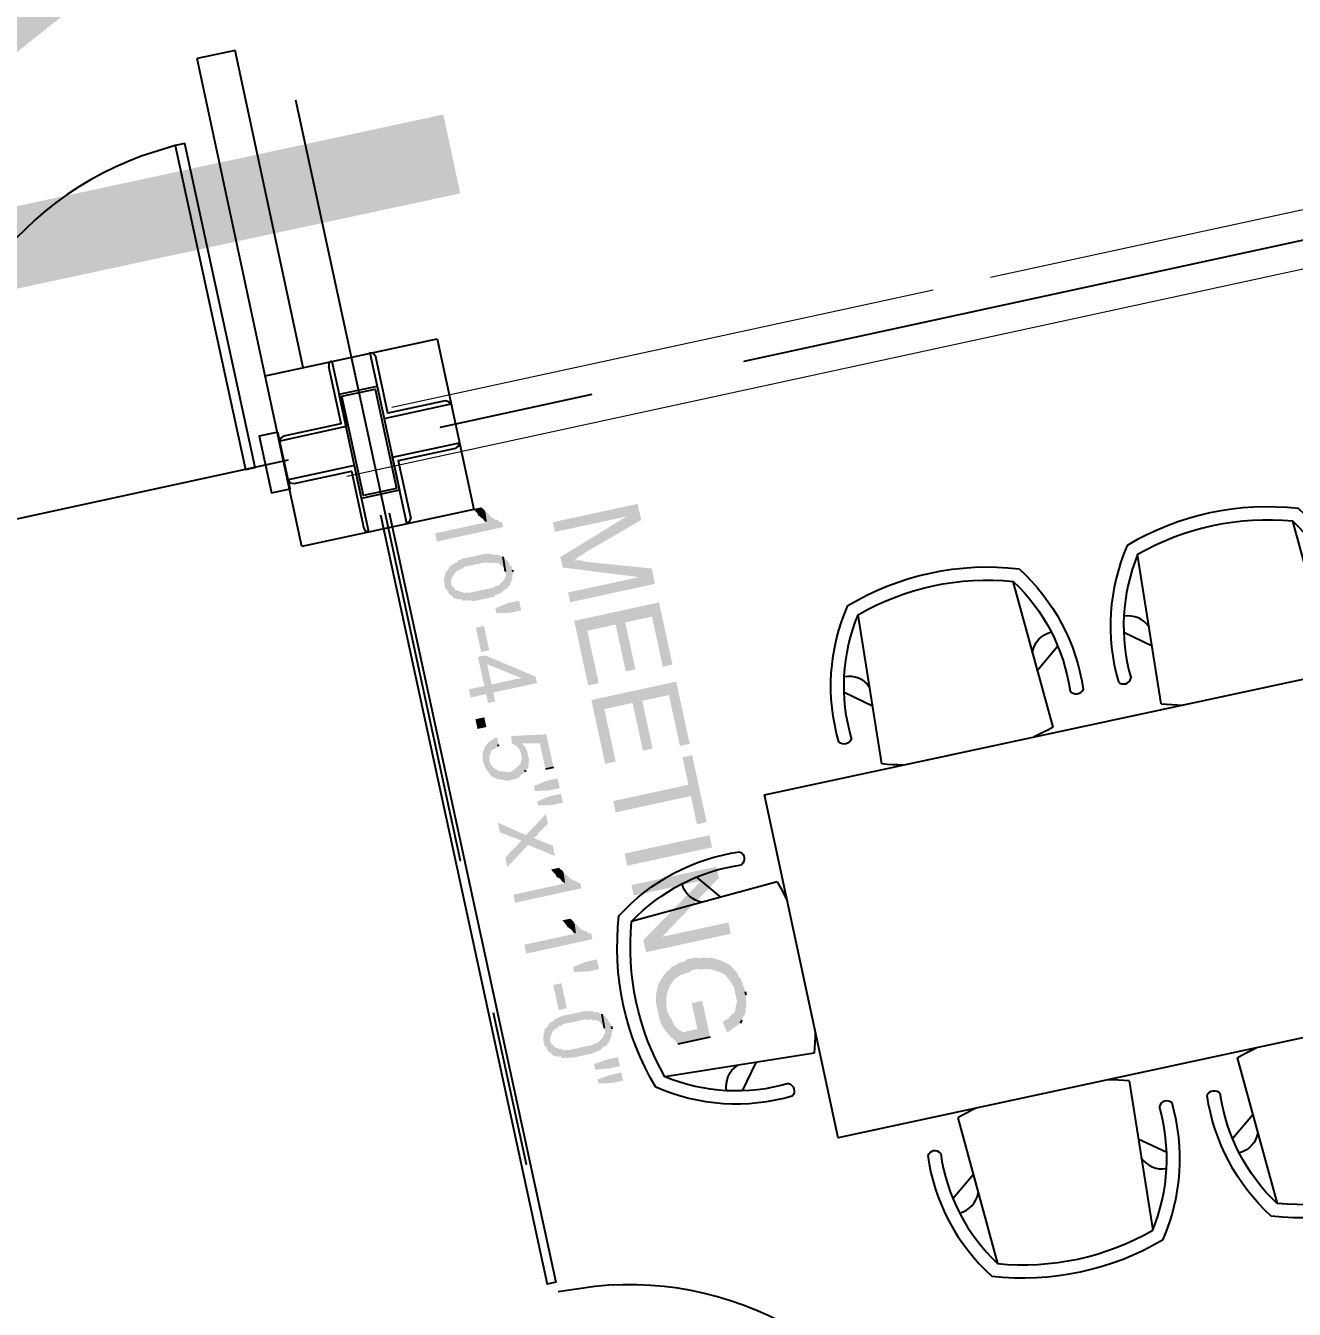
# Model space of a CAD drawing. Header units: inches. Extents: x -48022 to 80112, y -8164 to 5118.
# Drawn here: x 64087.2 to 64217.5, y 607.1 to 738.9 of the extents above; entities that cross this region are included whole.
import ezdxf
from ezdxf.xclip import XClip

# ---------------------------------------------------------------- set-up
doc = ezdxf.new("R2010")
doc.units = ezdxf.units.IN
doc.header["$LTSCALE"] = 10
doc.header["$XCLIPFRAME"] = 0
doc.header["$PDMODE"] = 32
doc.linetypes.add('Amconstr', pattern=[9999, 9999, 0])
for name, color, linetype in [('1_DIM', 1, 'Continuous'), ('1_TEXT', 3, 'Continuous'), ('FURNITURE', 2, 'Continuous'), ('WALL', 4, 'Continuous')]:
    doc.layers.add(name, color=color, linetype=linetype)
doc.styles.add('ARC_IMP 001 1_1', font='ARIALN.TTF', dxfattribs={"height": 0.078125})
doc.styles.get("Standard").update_dxf_attribs({"font": 'sanss___.ttf'})
doc.dimstyles.new('STANDARD_WS', dxfattribs={"dimscale": 180, "dimtxt": 0.18, "dimasz": 0.0625, "dimexe": 0.1875, "dimexo": 0.0625, "dimgap": 0.09375, "dimtad": 0, "dimdec": 0, "dimzin": 3, "dimdsep": 46, "dimlunit": 4, "dimtxsty": 'Standard', "dimblk": 'DOT', "dimcen": 0.09375, "dimadec": 3, "dimazin": 0, "dimtfac": 1, "dimtdec": 0, "dimtofl": 0, "dimtmove": 1, "dimatfit": 3, "dimldrblk": 'CLOSED', "dimfxl": 0, "dimfrac": 2, "dimtolj": 1, "dimtzin": 3, "dimarcsym": 0})

# ---------------------------------------------------------------- blocks, each defined once
blk = doc.blocks.new('SILLA')
at = {"color": 0, "linetype": 'ByBlock'}
for p, q in [((478.6214, 333.3089), (478.6403, 333.653)), ((479.0214, 333.3089), (479.0026, 333.653)), ((478.572, 333.4867), (478.6288, 333.4427)), ((479.0708, 333.4867), (479.0141, 333.4427))]:
    blk.add_line(p, q, dxfattribs=at)
for centre, radius, start, end in [((478.8214, 333.0868), 0.6245, 71.3205, 108.6795), ((478.995, 333.4103), 0.4598, 144.3343, 183.9715), ((478.8214, 333.0868), 0.5945, 72.2576, 107.7424), ((478.6479, 333.4103), 0.4598, 356.0285, 35.6657), ((478.995, 333.4103), 0.4298, 145.6187, 183.9715), ((478.6479, 333.4103), 0.4298, 356.0285, 34.3813), ((478.5782, 333.4652), 0.0569, 21.4004, 88.2071), ((479.0647, 333.4652), 0.0569, 91.7929, 158.5996), ((478.5506, 333.3883), 0.0174, 214.4526, 333.4904), ((479.0922, 333.3883), 0.0174, 206.5096, 325.5474), ((478.8214, 333.9486), 0.6702, 252.6383, 256.821), ((478.8214, 333.9486), 0.6702, 283.179, 287.3617)]:
    blk.add_arc(centre, radius, start, end, dxfattribs=at)
blk = doc.blocks.new('pdf plan')
for points in [[(434.516, 416.923), (434.185, 416.923), (434.185, 415.186), (434.384, 415.186), (434.384, 416.658)], [(434.516, 416.923), (434.384, 416.658), (434.897, 415.186), (435.012, 415.434), (435.012, 415.484), (434.979, 415.517), (434.963, 415.583), (434.946, 415.633), (434.913, 415.699)], [(435.823, 416.923), (435.509, 416.923), (435.095, 415.649), (435.062, 415.599), (435.045, 415.55), (435.029, 415.5), (435.029, 415.451), (435.012, 415.434), (434.897, 415.186), (435.112, 415.186), (435.624, 416.641)], [(435.823, 416.923), (435.624, 416.641), (435.624, 415.186), (435.823, 415.186)], [(437.477, 416.923), (436.203, 416.923), (436.203, 415.186), (437.526, 415.186), (437.526, 415.401), (436.451, 415.401), (436.451, 415.98), (437.411, 415.98), (437.411, 416.178), (436.451, 416.178), (436.451, 416.724), (437.477, 416.724)], [(439.098, 416.923), (437.824, 416.923), (437.824, 415.186), (439.131, 415.186), (439.131, 415.401), (438.056, 415.401), (438.056, 415.98), (439.032, 415.98), (439.032, 416.178), (438.056, 416.178), (438.056, 416.724), (439.098, 416.724)], [(440.702, 416.923), (439.329, 416.923), (439.329, 416.724), (439.892, 416.724), (439.892, 415.186), (440.123, 415.186), (440.123, 416.724), (440.702, 416.724)], [(440.967, 415.186), (441.215, 415.186), (441.215, 416.923), (440.967, 416.923)], [(441.843, 416.923), (441.612, 416.923), (441.612, 415.186), (441.827, 415.186), (441.827, 416.559)], [(441.843, 416.923), (441.827, 416.559), (442.737, 415.186), (442.753, 415.566)], [(442.985, 416.923), (442.753, 416.923), (442.753, 415.566), (442.737, 415.186), (442.985, 415.186)], [(444.175, 416.956), (444.093, 416.956), (444.027, 416.939), (443.977, 416.939), (443.944, 416.923), (443.894, 416.923), (443.861, 416.89), (443.812, 416.89), (443.729, 416.856), (443.712, 416.84), (443.613, 416.79), (443.613, 416.79), (443.601, 416.778), (443.589, 416.765), (443.577, 416.752), (443.565, 416.739), (443.553, 416.726), (443.542, 416.713), (443.531, 416.699), (443.519, 416.685), (443.508, 416.671), (443.498, 416.656), (443.487, 416.642), (443.477, 416.627), (443.466, 416.612), (443.456, 416.596), (443.446, 416.581), (443.437, 416.565), (443.427, 416.549), (443.418, 416.532), (443.409, 416.515), (443.399, 416.498), (443.391, 416.481), (443.382, 416.463), (443.373, 416.445), (443.365, 416.426), (443.365, 416.426), (443.365, 416.393), (443.348, 416.327), (443.332, 416.278), (443.332, 416.195), (443.299, 416.129), (443.299, 415.947), (443.332, 415.897), (443.332, 415.798), (443.348, 415.748), (443.365, 415.715), (443.365, 415.666), (443.382, 415.633), (443.415, 415.583), (443.431, 415.566), (443.448, 415.517), (443.481, 415.484), (443.514, 415.434), (443.53, 415.417), (443.58, 415.368), (443.597, 415.351), (444.192, 415.351), (444.126, 415.351), (444.093, 415.368), (444.093, 415.368), (444.068, 415.37), (444.044, 415.374), (444.019, 415.379), (443.995, 415.384), (443.971, 415.391), (443.948, 415.398), (443.925, 415.406), (443.902, 415.416), (443.88, 415.426), (443.858, 415.437), (443.837, 415.448), (443.816, 415.461), (443.795, 415.474), (443.775, 415.488), (443.756, 415.503), (443.737, 415.519), (443.719, 415.535), (443.702, 415.552), (443.685, 415.569), (443.669, 415.587), (443.654, 415.606), (443.64, 415.625), (443.626, 415.645), (443.613, 415.666), (443.613, 415.666), (443.613, 415.699), (443.597, 415.715), (443.58, 415.748), (443.58, 415.798), (443.564, 415.864), (443.564, 415.947), (443.53, 416.013), (443.53, 416.046), (443.53, 416.046), (443.531, 416.067), (443.531, 416.085), (443.532, 416.1), (443.533, 416.113), (443.534, 416.123), (443.536, 416.131), (443.537, 416.138), (443.539, 416.143), (443.541, 416.147), (443.543, 416.15), (443.545, 416.153), (443.547, 416.156), (443.549, 416.158), (443.551, 416.161), (443.553, 416.165), (443.555, 416.17), (443.557, 416.176), (443.558, 416.183), (443.56, 416.193), (443.561, 416.204), (443.562, 416.218), (443.563, 416.235), (443.563, 416.255), (443.564, 416.278), (443.564, 416.278), (443.597, 416.36), (443.597, 416.41), (443.613, 416.41), (443.646, 416.476), (443.663, 416.493), (443.679, 416.542), (443.745, 416.608), (443.762, 416.641), (443.944, 416.724), (443.977, 416.724), (444.027, 416.757), (444.175, 416.757), (444.721, 416.774), (444.705, 416.79), (444.655, 416.807), (444.622, 416.856), (444.539, 416.89), (444.506, 416.89), (444.473, 416.923), (444.424, 416.923), (444.391, 416.939), (444.324, 416.939), (444.275, 416.956), (444.242, 416.956)], [(444.721, 416.774), (444.175, 416.757), (444.341, 416.757), (444.424, 416.708), (444.49, 416.691), (444.539, 416.658), (444.556, 416.625), (444.589, 416.575), (444.589, 416.559), (444.639, 416.509), (444.639, 416.476), (444.655, 416.426), (444.672, 416.393), (444.887, 416.426), (444.887, 416.476), (444.887, 416.476), (444.883, 416.484), (444.878, 416.493), (444.874, 416.501), (444.87, 416.509), (444.866, 416.518), (444.862, 416.526), (444.858, 416.534), (444.854, 416.543), (444.849, 416.551), (444.845, 416.56), (444.841, 416.569), (444.837, 416.577), (444.833, 416.586), (444.829, 416.595), (444.825, 416.604), (444.821, 416.613), (444.816, 416.623), (444.812, 416.632), (444.808, 416.641), (444.804, 416.651), (444.8, 416.661), (444.796, 416.671), (444.792, 416.681), (444.787, 416.691), (444.787, 416.691), (444.771, 416.724)], [(444.92, 416.079), (444.175, 416.079), (444.175, 415.864), (444.705, 415.864), (444.705, 415.55), (444.672, 415.55), (444.655, 415.517), (444.622, 415.484), (444.572, 415.451), (444.539, 415.434), (444.473, 415.417), (444.424, 415.401), (444.391, 415.401), (444.324, 415.368), (444.275, 415.368), (444.242, 415.351), (443.597, 415.351), (443.646, 415.302), (443.679, 415.285), (443.679, 415.285), (443.702, 415.273), (443.724, 415.262), (443.745, 415.251), (443.767, 415.241), (443.788, 415.232), (443.808, 415.223), (443.829, 415.215), (443.849, 415.207), (443.869, 415.201), (443.889, 415.194), (443.909, 415.189), (443.929, 415.184), (443.95, 415.18), (443.97, 415.176), (443.991, 415.173), (444.011, 415.17), (444.032, 415.168), (444.054, 415.167), (444.076, 415.166), (444.098, 415.165), (444.12, 415.166), (444.144, 415.166), (444.168, 415.168), (444.192, 415.169), (444.192, 415.169), (444.275, 415.169), (444.275, 415.169), (444.296, 415.166), (444.318, 415.164), (444.341, 415.164), (444.365, 415.166), (444.389, 415.168), (444.414, 415.172), (444.439, 415.178), (444.464, 415.184), (444.49, 415.191), (444.515, 415.2), (444.541, 415.209), (444.566, 415.219), (444.591, 415.23), (444.616, 415.241), (444.641, 415.253), (444.664, 415.265), (444.687, 415.278), (444.71, 415.29), (444.731, 415.303), (444.751, 415.316), (444.771, 415.329), (444.789, 415.342), (444.805, 415.355), (444.821, 415.368), (444.821, 415.368), (444.92, 415.417)], [(434.07, 414.194), (433.97, 414.194), (433.954, 414.144), (433.921, 414.127), (433.904, 414.111), (433.888, 414.061), (433.855, 414.045), (433.822, 413.995), (433.805, 413.995), (433.772, 413.979), (433.755, 413.962), (433.706, 413.929), (433.689, 413.912), (433.904, 413.896), (433.904, 412.837), (434.07, 412.837)], [(434.946, 414.194), (434.88, 414.194), (434.83, 414.16), (434.797, 414.16), (434.764, 414.144), (434.731, 414.127), (434.715, 414.111), (434.665, 414.078), (434.649, 414.061), (434.946, 414.045), (435.029, 414.045), (435.062, 414.012), (435.095, 413.995), (435.112, 413.979), (435.145, 413.929), (435.145, 413.912), (435.178, 413.896), (435.178, 413.863), (435.194, 413.846), (435.194, 413.764), (435.211, 413.747), (435.211, 413.548), (435.211, 413.548), (435.211, 413.538), (435.211, 413.528), (435.211, 413.517), (435.211, 413.507), (435.211, 413.497), (435.211, 413.486), (435.211, 413.476), (435.211, 413.466), (435.211, 413.455), (435.211, 413.445), (435.211, 413.435), (435.211, 413.424), (435.211, 413.414), (435.211, 413.404), (435.211, 413.393), (435.211, 413.383), (435.211, 413.373), (435.211, 413.362), (435.211, 413.352), (435.211, 413.342), (435.211, 413.331), (435.211, 413.321), (435.211, 413.311), (435.211, 413.3), (435.211, 413.3), (435.211, 413.251), (435.194, 413.218), (435.194, 413.218), (435.194, 413.204), (435.194, 413.193), (435.194, 413.183), (435.194, 413.174), (435.194, 413.168), (435.194, 413.162), (435.193, 413.157), (435.192, 413.153), (435.192, 413.15), (435.191, 413.148), (435.19, 413.145), (435.188, 413.143), (435.186, 413.141), (435.184, 413.139), (435.182, 413.136), (435.18, 413.133), (435.177, 413.129), (435.173, 413.125), (435.17, 413.119), (435.166, 413.112), (435.161, 413.104), (435.156, 413.094), (435.151, 413.082), (435.145, 413.069), (435.145, 413.069), (435.128, 413.052), (435.112, 413.019), (435.095, 412.986), (435.045, 412.986), (435.029, 412.953), (434.979, 412.937), (434.946, 412.937), (435.26, 412.937), (435.277, 412.986), (435.294, 413.003), (435.294, 413.052), (435.327, 413.085), (435.343, 413.102), (435.343, 413.152), (435.36, 413.185), (435.36, 413.251), (435.393, 413.3), (435.393, 413.3), (435.393, 413.311), (435.393, 413.321), (435.393, 413.332), (435.393, 413.343), (435.393, 413.354), (435.393, 413.365), (435.393, 413.377), (435.393, 413.388), (435.393, 413.4), (435.393, 413.411), (435.393, 413.423), (435.393, 413.435), (435.393, 413.447), (435.393, 413.459), (435.393, 413.471), (435.393, 413.483), (435.393, 413.495), (435.393, 413.507), (435.393, 413.52), (435.393, 413.532), (435.393, 413.544), (435.393, 413.557), (435.393, 413.569), (435.393, 413.582), (435.393, 413.582), (435.393, 413.714), (435.36, 413.764), (435.36, 413.813), (435.343, 413.846), (435.343, 413.896), (435.327, 413.912), (435.294, 413.962), (435.294, 413.995), (435.294, 413.995), (435.28, 414.012), (435.269, 414.027), (435.259, 414.04), (435.25, 414.051), (435.243, 414.06), (435.237, 414.067), (435.232, 414.073), (435.228, 414.078), (435.224, 414.082), (435.221, 414.085), (435.218, 414.088), (435.215, 414.09), (435.212, 414.092), (435.208, 414.094), (435.204, 414.096), (435.199, 414.099), (435.193, 414.103), (435.187, 414.107), (435.178, 414.112), (435.169, 414.118), (435.157, 414.126), (435.144, 414.136), (435.129, 414.147), (435.112, 414.16), (435.112, 414.16), (435.062, 414.16), (435.029, 414.194), (434.979, 414.194)], [(435.624, 413.697), (435.575, 413.962), (435.575, 414.194), (435.773, 414.194), (435.773, 413.962), (435.724, 413.697)], [(437.262, 414.194), (437.13, 414.194), (436.501, 413.3), (436.501, 413.152), (437.096, 413.152), (437.096, 412.837), (437.262, 412.837), (437.262, 413.152), (437.444, 413.152), (437.444, 413.3), (436.683, 413.3), (437.096, 413.912)], [(437.262, 414.194), (437.096, 413.912), (437.096, 413.3), (436.683, 413.3), (437.262, 413.3)], [(439.412, 414.194), (439.214, 414.194), (439.214, 413.962), (439.263, 413.697), (439.362, 413.697), (439.412, 413.962)], [(439.71, 414.194), (439.528, 414.194), (439.528, 413.962), (439.577, 413.697), (439.66, 413.697), (439.71, 413.962)], [(441.463, 414.194), (441.364, 414.194), (441.331, 414.144), (441.314, 414.127), (441.298, 414.111), (441.264, 414.061), (441.248, 414.045), (441.215, 413.995), (441.182, 413.995), (441.165, 413.979), (441.149, 413.962), (441.099, 413.929), (441.083, 413.912), (441.298, 413.896), (441.298, 412.837), (441.463, 412.837)], [(442.505, 414.194), (442.389, 414.194), (442.373, 414.144), (442.356, 414.127), (442.323, 414.111), (442.306, 414.061), (442.29, 414.045), (442.24, 413.995), (442.224, 413.995), (442.207, 413.979), (442.174, 413.962), (442.141, 413.929), (442.125, 413.912), (442.323, 413.896), (442.323, 412.837), (442.505, 412.837)], [(442.968, 413.697), (442.918, 413.962), (442.918, 414.194), (443.117, 414.194), (443.117, 413.962), (443.067, 413.697)], [(444.291, 414.194), (444.242, 414.194), (444.192, 414.16), (444.142, 414.16), (444.126, 414.144), (444.093, 414.127), (444.06, 414.111), (444.027, 414.078), (444.01, 414.061), (444.291, 414.045), (444.391, 414.045), (444.424, 414.012), (444.44, 413.995), (444.473, 413.979), (444.506, 413.929), (444.506, 413.912), (444.539, 413.896), (444.539, 413.863), (444.556, 413.846), (444.556, 413.764), (444.572, 413.747), (444.572, 413.548), (444.572, 413.548), (444.572, 413.538), (444.572, 413.528), (444.572, 413.517), (444.572, 413.507), (444.572, 413.497), (444.572, 413.486), (444.572, 413.476), (444.572, 413.466), (444.572, 413.455), (444.572, 413.445), (444.572, 413.435), (444.572, 413.424), (444.572, 413.414), (444.572, 413.404), (444.572, 413.393), (444.572, 413.383), (444.572, 413.373), (444.572, 413.362), (444.572, 413.352), (444.572, 413.342), (444.572, 413.331), (444.572, 413.321), (444.572, 413.311), (444.572, 413.3), (444.572, 413.3), (444.572, 413.251), (444.556, 413.218), (444.556, 413.218), (444.556, 413.204), (444.556, 413.193), (444.555, 413.183), (444.555, 413.174), (444.554, 413.168), (444.553, 413.162), (444.552, 413.157), (444.55, 413.153), (444.549, 413.15), (444.547, 413.148), (444.545, 413.145), (444.544, 413.143), (444.541, 413.141), (444.539, 413.139), (444.537, 413.136), (444.534, 413.133), (444.531, 413.129), (444.528, 413.125), (444.525, 413.119), (444.521, 413.112), (444.518, 413.104), (444.514, 413.094), (444.51, 413.082), (444.506, 413.069), (444.506, 413.069), (444.49, 413.052), (444.473, 413.019), (444.44, 412.986), (444.407, 412.986), (444.391, 412.953), (444.341, 412.937), (444.291, 412.937), (444.622, 412.937), (444.639, 412.986), (444.655, 413.003), (444.655, 413.052), (444.672, 413.085), (444.705, 413.102), (444.705, 413.152), (444.721, 413.185), (444.721, 413.251), (444.738, 413.3), (444.738, 413.3), (444.738, 413.311), (444.738, 413.321), (444.738, 413.332), (444.738, 413.343), (444.738, 413.354), (444.738, 413.365), (444.738, 413.377), (444.738, 413.388), (444.738, 413.4), (444.738, 413.411), (444.738, 413.423), (444.738, 413.435), (444.738, 413.447), (444.738, 413.459), (444.738, 413.471), (444.738, 413.483), (444.738, 413.495), (444.738, 413.507), (444.738, 413.52), (444.738, 413.532), (444.738, 413.544), (444.738, 413.557), (444.738, 413.569), (444.738, 413.582), (444.738, 413.582), (444.738, 413.714), (444.721, 413.764), (444.721, 413.813), (444.705, 413.846), (444.705, 413.896), (444.672, 413.912), (444.655, 413.962), (444.655, 413.995), (444.655, 413.995), (444.642, 414.012), (444.63, 414.027), (444.62, 414.04), (444.612, 414.051), (444.605, 414.06), (444.599, 414.067), (444.594, 414.073), (444.59, 414.078), (444.586, 414.082), (444.583, 414.085), (444.58, 414.088), (444.577, 414.09), (444.573, 414.092), (444.57, 414.094), (444.566, 414.096), (444.561, 414.099), (444.555, 414.103), (444.548, 414.107), (444.54, 414.112), (444.53, 414.118), (444.519, 414.126), (444.506, 414.136), (444.491, 414.147), (444.473, 414.16), (444.473, 414.16), (444.424, 414.16), (444.391, 414.194), (444.341, 414.194)], [(445.102, 414.194), (444.92, 414.194), (444.92, 413.962), (444.953, 413.697), (445.069, 413.697), (445.102, 413.962)], [(445.399, 414.194), (445.234, 414.194), (445.234, 413.962), (445.267, 413.697), (445.35, 413.697), (445.399, 413.962)], [(433.689, 413.912), (433.656, 413.896), (433.607, 413.863), (433.59, 413.846), (433.59, 413.681), (433.607, 413.697), (433.689, 413.747), (433.706, 413.747), (433.755, 413.764), (433.755, 413.78), (433.805, 413.813), (433.822, 413.83), (433.855, 413.846), (433.888, 413.863), (433.904, 413.896)], [(434.649, 414.061), (434.615, 414.012), (434.599, 413.995), (434.582, 413.962), (434.582, 413.912), (434.566, 413.896), (434.566, 413.863), (434.533, 413.846), (434.533, 413.78), (434.516, 413.747), (434.516, 413.747), (434.516, 413.739), (434.516, 413.73), (434.516, 413.722), (434.516, 413.714), (434.516, 413.706), (434.516, 413.697), (434.516, 413.689), (434.516, 413.681), (434.516, 413.673), (434.516, 413.664), (434.516, 413.656), (434.516, 413.648), (434.516, 413.639), (434.516, 413.631), (434.516, 413.623), (434.516, 413.615), (434.516, 413.606), (434.516, 413.598), (434.516, 413.59), (434.516, 413.582), (434.516, 413.573), (434.516, 413.565), (434.516, 413.557), (434.516, 413.548), (434.516, 413.548), (434.516, 413.383), (434.516, 413.383), (434.514, 413.362), (434.513, 413.343), (434.512, 413.326), (434.512, 413.311), (434.512, 413.298), (434.512, 413.287), (434.512, 413.277), (434.513, 413.269), (434.514, 413.261), (434.515, 413.255), (434.517, 413.249), (434.518, 413.245), (434.52, 413.24), (434.521, 413.236), (434.523, 413.232), (434.525, 413.227), (434.526, 413.223), (434.528, 413.218), (434.529, 413.212), (434.53, 413.206), (434.531, 413.198), (434.532, 413.19), (434.533, 413.18), (434.533, 413.168), (434.533, 413.168), (434.566, 413.152), (434.566, 413.102), (434.582, 413.085), (434.582, 413.052), (434.599, 413.019), (434.599, 413.003), (434.649, 412.953), (434.682, 412.92), (434.715, 412.87), (434.731, 412.87), (434.764, 412.854), (434.764, 412.854), (434.771, 412.85), (434.777, 412.846), (434.784, 412.842), (434.79, 412.839), (434.797, 412.835), (434.804, 412.832), (434.812, 412.829), (434.819, 412.826), (434.826, 412.824), (434.834, 412.821), (434.841, 412.819), (434.849, 412.817), (434.857, 412.815), (434.865, 412.813), (434.873, 412.811), (434.881, 412.81), (434.889, 412.808), (434.897, 412.807), (434.905, 412.806), (434.913, 412.806), (434.921, 412.805), (434.93, 412.805), (434.938, 412.804), (434.946, 412.804), (434.946, 412.804), (435.029, 412.804), (435.062, 412.837), (435.112, 412.837), (435.128, 412.854), (435.178, 412.87), (435.194, 412.903), (435.244, 412.92), (435.26, 412.937), (434.946, 412.937), (434.897, 412.953), (434.88, 412.953), (434.83, 412.986), (434.814, 413.003), (434.797, 413.019), (434.748, 413.069), (434.748, 413.085), (434.731, 413.102), (434.731, 413.135), (434.715, 413.152), (434.715, 413.152), (434.714, 413.169), (434.714, 413.184), (434.713, 413.196), (434.711, 413.207), (434.709, 413.215), (434.707, 413.223), (434.705, 413.229), (434.702, 413.234), (434.7, 413.239), (434.697, 413.243), (434.695, 413.247), (434.692, 413.251), (434.689, 413.255), (434.687, 413.26), (434.685, 413.266), (434.683, 413.273), (434.681, 413.281), (434.68, 413.291), (434.679, 413.303), (434.678, 413.317), (434.678, 413.333), (434.679, 413.352), (434.68, 413.374), (434.682, 413.4), (434.682, 413.4), (434.682, 413.582), (434.682, 413.582), (434.682, 413.612), (434.682, 413.638), (434.683, 413.66), (434.684, 413.678), (434.685, 413.693), (434.687, 413.704), (434.688, 413.713), (434.69, 413.719), (434.692, 413.724), (434.694, 413.727), (434.696, 413.729), (434.698, 413.73), (434.7, 413.731), (434.702, 413.732), (434.704, 413.734), (434.706, 413.736), (434.708, 413.739), (434.71, 413.744), (434.711, 413.751), (434.712, 413.761), (434.713, 413.773), (434.714, 413.788), (434.715, 413.807), (434.715, 413.83), (434.715, 413.83), (434.731, 413.846), (434.731, 413.896), (434.748, 413.912), (434.748, 413.929), (434.764, 413.962), (434.797, 413.979), (434.814, 413.995), (434.83, 414.012), (434.88, 414.045), (434.946, 414.045)], [(438.982, 414.16), (438.304, 414.16), (438.188, 413.466), (438.32, 413.449), (438.353, 413.466), (438.353, 413.466), (438.36, 413.476), (438.367, 413.485), (438.374, 413.495), (438.381, 413.503), (438.389, 413.511), (438.397, 413.519), (438.405, 413.526), (438.413, 413.533), (438.422, 413.539), (438.432, 413.545), (438.441, 413.55), (438.451, 413.555), (438.461, 413.559), (438.471, 413.563), (438.481, 413.567), (438.492, 413.57), (438.503, 413.573), (438.514, 413.575), (438.525, 413.577), (438.537, 413.579), (438.549, 413.58), (438.561, 413.581), (438.573, 413.581), (438.585, 413.582), (438.585, 413.582), (438.916, 413.598), (438.899, 413.631), (438.37, 413.631), (438.453, 413.995), (438.982, 413.995)], [(441.083, 413.912), (441.033, 413.896), (441, 413.863), (440.967, 413.846), (440.967, 413.681), (441, 413.697), (441.033, 413.714), (441.083, 413.747), (441.099, 413.747), (441.149, 413.764), (441.149, 413.78), (441.182, 413.813), (441.215, 413.83), (441.248, 413.846), (441.264, 413.863), (441.298, 413.896)], [(442.125, 413.912), (442.075, 413.896), (442.025, 413.863), (442.009, 413.846), (442.009, 413.681), (442.025, 413.697), (442.125, 413.747), (442.141, 413.747), (442.174, 413.764), (442.174, 413.78), (442.224, 413.813), (442.24, 413.83), (442.29, 413.846), (442.306, 413.863), (442.323, 413.896)], [(444.01, 414.061), (443.977, 414.012), (443.96, 413.995), (443.944, 413.962), (443.944, 413.912), (443.911, 413.896), (443.911, 413.863), (443.894, 413.846), (443.894, 413.78), (443.878, 413.747), (443.878, 413.747), (443.878, 413.739), (443.878, 413.73), (443.878, 413.722), (443.878, 413.714), (443.878, 413.706), (443.878, 413.697), (443.878, 413.689), (443.878, 413.681), (443.878, 413.673), (443.878, 413.664), (443.878, 413.656), (443.878, 413.648), (443.878, 413.639), (443.878, 413.631), (443.878, 413.623), (443.878, 413.615), (443.878, 413.606), (443.878, 413.598), (443.878, 413.59), (443.878, 413.582), (443.878, 413.573), (443.878, 413.565), (443.878, 413.557), (443.878, 413.548), (443.878, 413.548), (443.878, 413.383), (443.878, 413.383), (443.876, 413.362), (443.875, 413.343), (443.874, 413.326), (443.873, 413.311), (443.873, 413.298), (443.873, 413.287), (443.874, 413.277), (443.875, 413.269), (443.876, 413.261), (443.877, 413.255), (443.878, 413.249), (443.88, 413.245), (443.881, 413.24), (443.883, 413.236), (443.885, 413.232), (443.886, 413.227), (443.888, 413.223), (443.889, 413.218), (443.891, 413.212), (443.892, 413.206), (443.893, 413.198), (443.894, 413.19), (443.894, 413.18), (443.894, 413.168), (443.894, 413.168), (443.911, 413.152), (443.911, 413.102), (443.944, 413.085), (443.944, 413.052), (443.96, 413.019), (443.96, 413.003), (443.977, 412.986), (444.01, 412.953), (444.027, 412.937), (444.043, 412.92), (444.06, 412.87), (444.093, 412.87), (444.126, 412.854), (444.126, 412.854), (444.132, 412.85), (444.139, 412.846), (444.145, 412.842), (444.152, 412.839), (444.159, 412.835), (444.166, 412.832), (444.173, 412.829), (444.18, 412.826), (444.187, 412.824), (444.194, 412.821), (444.201, 412.819), (444.209, 412.817), (444.216, 412.815), (444.223, 412.813), (444.23, 412.811), (444.237, 412.81), (444.244, 412.808), (444.251, 412.807), (444.258, 412.806), (444.265, 412.806), (444.272, 412.805), (444.279, 412.805), (444.285, 412.804), (444.291, 412.804), (444.291, 412.804), (444.391, 412.804), (444.424, 412.837), (444.473, 412.837), (444.49, 412.854), (444.539, 412.87), (444.556, 412.903), (444.589, 412.92), (444.622, 412.937), (444.291, 412.937), (444.258, 412.953), (444.242, 412.953), (444.192, 412.986), (444.175, 413.003), (444.142, 413.019), (444.109, 413.069), (444.109, 413.085), (444.093, 413.102), (444.093, 413.135), (444.06, 413.152), (444.06, 413.152), (444.061, 413.169), (444.063, 413.184), (444.063, 413.196), (444.063, 413.207), (444.063, 413.215), (444.062, 413.223), (444.061, 413.229), (444.059, 413.234), (444.057, 413.239), (444.056, 413.243), (444.054, 413.247), (444.051, 413.251), (444.049, 413.255), (444.047, 413.26), (444.045, 413.266), (444.044, 413.273), (444.042, 413.281), (444.041, 413.291), (444.04, 413.303), (444.04, 413.317), (444.04, 413.333), (444.04, 413.352), (444.041, 413.374), (444.043, 413.4), (444.043, 413.4), (444.043, 413.582), (444.043, 413.582), (444.041, 413.612), (444.04, 413.638), (444.04, 413.66), (444.04, 413.678), (444.04, 413.693), (444.041, 413.704), (444.042, 413.713), (444.044, 413.719), (444.045, 413.724), (444.047, 413.727), (444.049, 413.729), (444.051, 413.73), (444.054, 413.731), (444.056, 413.732), (444.057, 413.734), (444.059, 413.736), (444.061, 413.739), (444.062, 413.744), (444.063, 413.751), (444.063, 413.761), (444.063, 413.773), (444.063, 413.788), (444.061, 413.807), (444.06, 413.83), (444.06, 413.83), (444.093, 413.846), (444.093, 413.896), (444.109, 413.912), (444.109, 413.929), (444.126, 413.962), (444.142, 413.979), (444.175, 413.995), (444.192, 414.012), (444.242, 414.045), (444.291, 414.045)], [(438.618, 413.714), (438.535, 413.714), (438.519, 413.697), (438.469, 413.697), (438.436, 413.681), (438.42, 413.664), (438.37, 413.631), (438.899, 413.631), (438.883, 413.664), (438.833, 413.681), (438.817, 413.681), (438.734, 413.714), (438.668, 413.714)], [(440.057, 413.813), (439.859, 413.813), (440.189, 413.333), (440.272, 413.218), (440.338, 413.135), (440.537, 412.837), (440.735, 412.837), (440.388, 413.333), (440.272, 413.466), (440.272, 413.482), (440.256, 413.515), (440.239, 413.548), (440.206, 413.582)], [(440.719, 413.813), (440.504, 413.813), (440.355, 413.582), (440.338, 413.582), (440.322, 413.532), (440.305, 413.515), (440.272, 413.466), (440.388, 413.333)], [(435.922, 413.234), (436.418, 413.234), (436.418, 413.4), (435.922, 413.4)], [(438.916, 413.598), (438.585, 413.582), (438.602, 413.582), (438.602, 413.582), (438.612, 413.581), (438.621, 413.581), (438.63, 413.581), (438.638, 413.58), (438.646, 413.579), (438.653, 413.578), (438.66, 413.577), (438.666, 413.576), (438.673, 413.575), (438.679, 413.573), (438.685, 413.571), (438.69, 413.569), (438.696, 413.567), (438.702, 413.565), (438.707, 413.562), (438.713, 413.56), (438.719, 413.557), (438.725, 413.554), (438.731, 413.55), (438.737, 413.547), (438.744, 413.544), (438.751, 413.54), (438.759, 413.536), (438.767, 413.532), (438.767, 413.532), (438.8, 413.482), (438.817, 413.482), (438.817, 413.449), (438.833, 413.433), (438.833, 413.433), (438.843, 413.411), (438.851, 413.392), (438.859, 413.374), (438.865, 413.359), (438.871, 413.345), (438.875, 413.333), (438.879, 413.322), (438.882, 413.312), (438.883, 413.303), (438.885, 413.295), (438.885, 413.287), (438.885, 413.28), (438.884, 413.273), (438.883, 413.265), (438.881, 413.258), (438.878, 413.25), (438.876, 413.242), (438.873, 413.233), (438.869, 413.223), (438.866, 413.211), (438.862, 413.199), (438.858, 413.185), (438.854, 413.169), (438.85, 413.152), (438.85, 413.152), (438.833, 413.135), (438.833, 413.085), (438.8, 413.052), (438.767, 413.019), (438.75, 413.003), (438.734, 412.986), (438.684, 412.953), (438.668, 412.953), (438.618, 412.937), (438.585, 412.937), (438.916, 412.937), (438.949, 412.986), (438.965, 413.003), (438.982, 413.052), (438.999, 413.069), (438.999, 413.102), (439.032, 413.152), (439.032, 413.168), (439.048, 413.218), (439.048, 413.383), (439.032, 413.433), (439.032, 413.449), (438.999, 413.482), (438.982, 413.515), (438.965, 413.548), (438.949, 413.582)], [(443.233, 413.234), (443.745, 413.234), (443.745, 413.4), (443.233, 413.4)], [(438.32, 413.185), (438.155, 413.185), (438.155, 413.168), (438.155, 413.168), (438.165, 413.122), (438.178, 413.079), (438.194, 413.04), (438.212, 413.004), (438.234, 412.971), (438.257, 412.941), (438.283, 412.914), (438.311, 412.891), (438.341, 412.87), (438.373, 412.853), (438.406, 412.838), (438.44, 412.827), (438.476, 412.819), (438.513, 412.813), (438.55, 412.811), (438.589, 412.812), (438.628, 412.815), (438.667, 412.822), (438.706, 412.831), (438.745, 412.843), (438.785, 412.858), (438.823, 412.876), (438.862, 412.897), (438.899, 412.92), (438.899, 412.92), (438.916, 412.937), (438.535, 412.937), (438.519, 412.953), (438.469, 412.953), (438.453, 412.986), (438.42, 413.003), (438.387, 413.019), (438.37, 413.069), (438.37, 413.085), (438.353, 413.135), (438.32, 413.152)], [(440.189, 413.333), (439.826, 412.837), (440.024, 412.837), (440.272, 413.218)], [(437.708, 412.837), (437.907, 412.837), (437.907, 413.019), (437.708, 413.019)]]:
    blk.add_hatch(color=250).paths.add_polyline_path(points)
at = {"color": 250, "linetype": 'Continuous', "lineweight": -2}
for p, q in [((444.175, 416.956), (444.242, 416.956)), ((444.721, 416.774), (444.771, 416.724)), ((444.92, 416.079), (444.92, 415.417)), ((434.946, 414.194), (434.979, 414.194)), ((444.291, 414.194), (444.341, 414.194)), ((434.649, 414.061), (434.946, 414.045)), ((438.982, 414.16), (438.982, 413.995)), ((444.01, 414.061), (444.291, 414.045)), ((438.916, 413.598), (438.949, 413.582)), ((438.32, 413.185), (438.32, 413.152)), ((449.303, 412.771), (449.253, 412.027)), ((425.221, 409.397), (425.287, 408.686))]:
    blk.add_line(p, q, dxfattribs=at)
at = {"color": 250, "linetype": 'Continuous', "lineweight": 13}
for points in [[(431.258, 438.491), (431.258, 424.779), (431.258, 424.779)], [(432.416, 437.631), (432.416, 411.349), (432.416, 411.349)], [(431.258, 423.605), (431.258, 412.523), (431.258, 412.523)]]:
    blk.add_lwpolyline(points, dxfattribs=at)
at = {"color": 250, "linetype": 'Continuous', "lineweight": -2}
for points in [[(431.853, 435.183), (431.853, 419.602), (431.853, 419.602)], [(431.853, 416.493), (431.853, 413.383), (431.853, 413.383)], [(433.59, 412.325), (432.234, 412.325), (432.234, 413.697)], [(432.333, 413.598), (432.3, 413.664), (432.234, 413.697)], [(432.333, 413.598), (432.333, 412.424), (433.507, 412.424)], [(433.59, 412.325), (433.557, 412.391), (433.507, 412.424)], [(424.84, 411.944), (440.404, 411.944), (440.404, 411.944)], [(433.309, 412.027), (449.055, 412.027), (449.055, 412.027)], [(443.514, 411.944), (446.623, 411.944), (446.623, 411.944)], [(449.055, 412.027), (449.055, 411.845), (449.055, 411.845)], [(433.309, 411.845), (449.055, 411.845), (449.055, 411.845)], [(430.1, 411.547), (430.117, 411.481), (430.199, 411.464)], [(430.1, 411.547), (431.44, 411.547), (431.44, 410.191)], [(431.357, 410.29), (431.357, 411.464), (430.199, 411.464)], [(431.357, 410.29), (431.39, 410.207), (431.44, 410.191)], [(431.853, 410.274), (431.853, 394.71), (431.853, 394.71)]]:
    blk.add_lwpolyline(points, dxfattribs=at)
at = {"color": 250}
blk.add_lwpolyline([(440.413, 418.168), (440.438, 432.246), (447.453, 432.234), (447.428, 418.155), (440.413, 418.168)], dxfattribs=at)
at = {"color": 250, "linetype": 'Continuous', "lineweight": -2}
for points in [[(430.199, 412.424), (430.117, 412.391), (430.1, 412.325), (431.44, 412.325), (431.44, 413.697), (431.39, 413.664), (431.357, 413.598), (431.357, 412.424)], [(432.912, 412.325), (432.912, 411.547), (430.778, 411.547), (430.778, 412.325)], [(432.862, 412.275), (432.862, 411.597), (430.828, 411.597), (430.828, 412.275)], [(433.507, 411.464), (433.557, 411.481), (433.59, 411.547), (432.234, 411.547), (432.234, 410.191), (432.3, 410.207), (432.333, 410.29), (432.333, 411.464)], [(431.258, 410.191), (431.258, 409.81), (432.416, 409.81), (432.416, 410.191)], [(431.853, 409.397), (431.853, 409.595), (425.221, 409.595), (425.221, 409.397)]]:
    blk.add_lwpolyline(points, close=True, dxfattribs=at)
for points in [[(454.943, 418.593), (451.966, 418.163), (449.634, 415.765), (449.303, 412.771)], [(425.287, 408.686), (425.7, 405.692), (428.115, 403.36), (431.109, 403.029)]]:
    blk.add_open_spline(points, degree=3, dxfattribs=at)
at = {"layer": 'FURNITURE', "color": 250, "linetype": 'Amconstr', "lineweight": 25}
blk.add_lwpolyline([(430.109, 413.701), (433.599, 413.695), (433.593, 410.175), (430.103, 410.181)], close=True, dxfattribs=at)
at = {"layer": 'WALL', "color": 250, "linetype": 'Amconstr', "lineweight": 25}
for p, q in [((423.614, 410.972), (423.612, 410.193)), ((430.104, 410.961), (423.614, 410.972)), ((430.103, 410.181), (423.612, 410.193))]:
    blk.add_line(p, q, dxfattribs=at)
at = {"color": 250}
for p, xscale, yscale, zscale, rotation in [((3355.626, -3775.737), 8.768752710444403, 8.768752710444403, 8.768752710444403, 89.89914347823095), ((-2482.532, -3765.461), -8.768752710444403, 8.768752710444403, 8.768752710444396, 269.8991434782309), ((3370.397, 4615.862), -8.768752710444401, 8.768752710444401, 8.768752710444396, 89.89914347823093), ((-2467.76, 4626.139), 8.768752710444403, 8.768752710444403, 8.768752710444403, 269.8991434782309), ((-3749.595, 3348.138), -8.768752710444398, 8.768752710444398, 8.768752710444396, 179.8991434782309)]:
    blk.add_blockref('SILLA', p, dxfattribs=dict(at, xscale=xscale, yscale=yscale, zscale=zscale, rotation=rotation))
blk = doc.blocks.new('_Dot')
at = {"color": 0, "linetype": 'ByBlock', "lineweight": -2}
blk.add_line((-0.5, 0), (-1, 0), dxfattribs=at)
at = {"color": 0, "linetype": 'ByBlock', "const_width": 0.5}
blk.add_lwpolyline([(-0.25, 0, 1), (0.25, 0, 1)], format="xyb", close=True, dxfattribs=at)
blk = doc.blocks.new('*D201')
at = {"layer": '1_DIM', "color": 0, "lineweight": -2, "transparency": 16777216}
blk.add_line((66319.12, -277.29), (66319.12, 641.74), dxfattribs=at)
for start, end in [(90.060638, 95.578407), (96.552079, 102.069847)]:
    blk.add_arc((66319.12, -10021.85), 10629.84, start, end, dxfattribs=at)
at = {"layer": 'Defpoints', "color": 0, "transparency": 16777216}
for p in [(63731.75, 2015.89), (65569.57, 581.53), (64150.66, 66.92), (66319.12, -288.54), (66319.12, -1080.54)]:
    blk.add_point(p, dxfattribs=at)
at = {"layer": '1_DIM', "color": 0, "lineweight": -2, "transparency": 16777216, "xscale": 11.25, "yscale": 11.25, "zscale": 11.25}
for p, rotation in [((66319.12, 607.99), 0.03031924790928877), ((64085.38, 370.64), 192.1001664814439)]:
    blk.add_blockref('_Dot', p, dxfattribs=dict(at, rotation=rotation))
at = {"layer": '1_DIM', "color": 0, "transparency": 16777216, "insert": (65195.96, 548.48), "char_height": 32.4, "attachment_point": 5, "rotation": 6.0652}
blk.add_mtext('\\A1;12.130°', dxfattribs=at)
blk = doc.blocks.new('_Closed')
at = {"color": 0, "linetype": 'ByBlock', "lineweight": -2}
for p, q in [((-1, 0.167), (0, 0)), ((-1, 0.167), (-1, -0.167)), ((0, 0), (-1, -0.167)), ((0, 0), (-1, 0))]:
    blk.add_line(p, q, dxfattribs=at)

msp = doc.modelspace()

# ---------------------------------------------------------------- block references
at = {"linetype": 'Amconstr', "lineweight": 25}
ref = msp.add_blockref('pdf plan', (61586.99, 2414.1), dxfattribs=dict(at, xscale=5.131858713091743, yscale=5.131858713091743, zscale=5.131858713091743, rotation=282.2313422511228))
XClip(ref).set_block_clipping_path([(164.4791717222, 449.2939431408), (576.659918646, 448.5683895352), (739.282937211, 285.3718372324), (658.1213050436, 204.4954374036), (528.9983881636, 334.0737409183), (235.5965602188, 334.5902103453), (235.5625337246, 315.2600524106), (164.2434555072, 315.3855939715)])

# ---------------------------------------------------------------- texts
at = {"layer": '1_TEXT', "linetype": 'Amconstr', "lineweight": 25, "insert": (64041.47, 1142.18), "char_height": 86.0695, "width": 931.0665, "attachment_point": 2, "rotation": 282.1305, "line_spacing_factor": 0.930915, "style": 'ARC_IMP 001 1_1'}
msp.add_mtext('PROPOSED ADMIN. BUILDING', dxfattribs=at)

# ---------------------------------------------------------------- dimensions: what is measured, and where the dimension line sits
at = {"layer": '1_DIM'}
dim = msp.add_angular_dim_2l(base=(65569.5702, 581.5268), line1=((64150.6587, 66.9208), (63731.7517, 2015.8874)), line2=((66319.12, -1080.5431), (66319.12, -288.5431)), dimstyle='STANDARD_WS', dxfattribs=at)
dim.commit()
dim.dimension.update_dxf_attribs({"geometry": '*D201', "text_midpoint": (65195.9619, 548.4831)})

doc.saveas('drawing.dxf')
